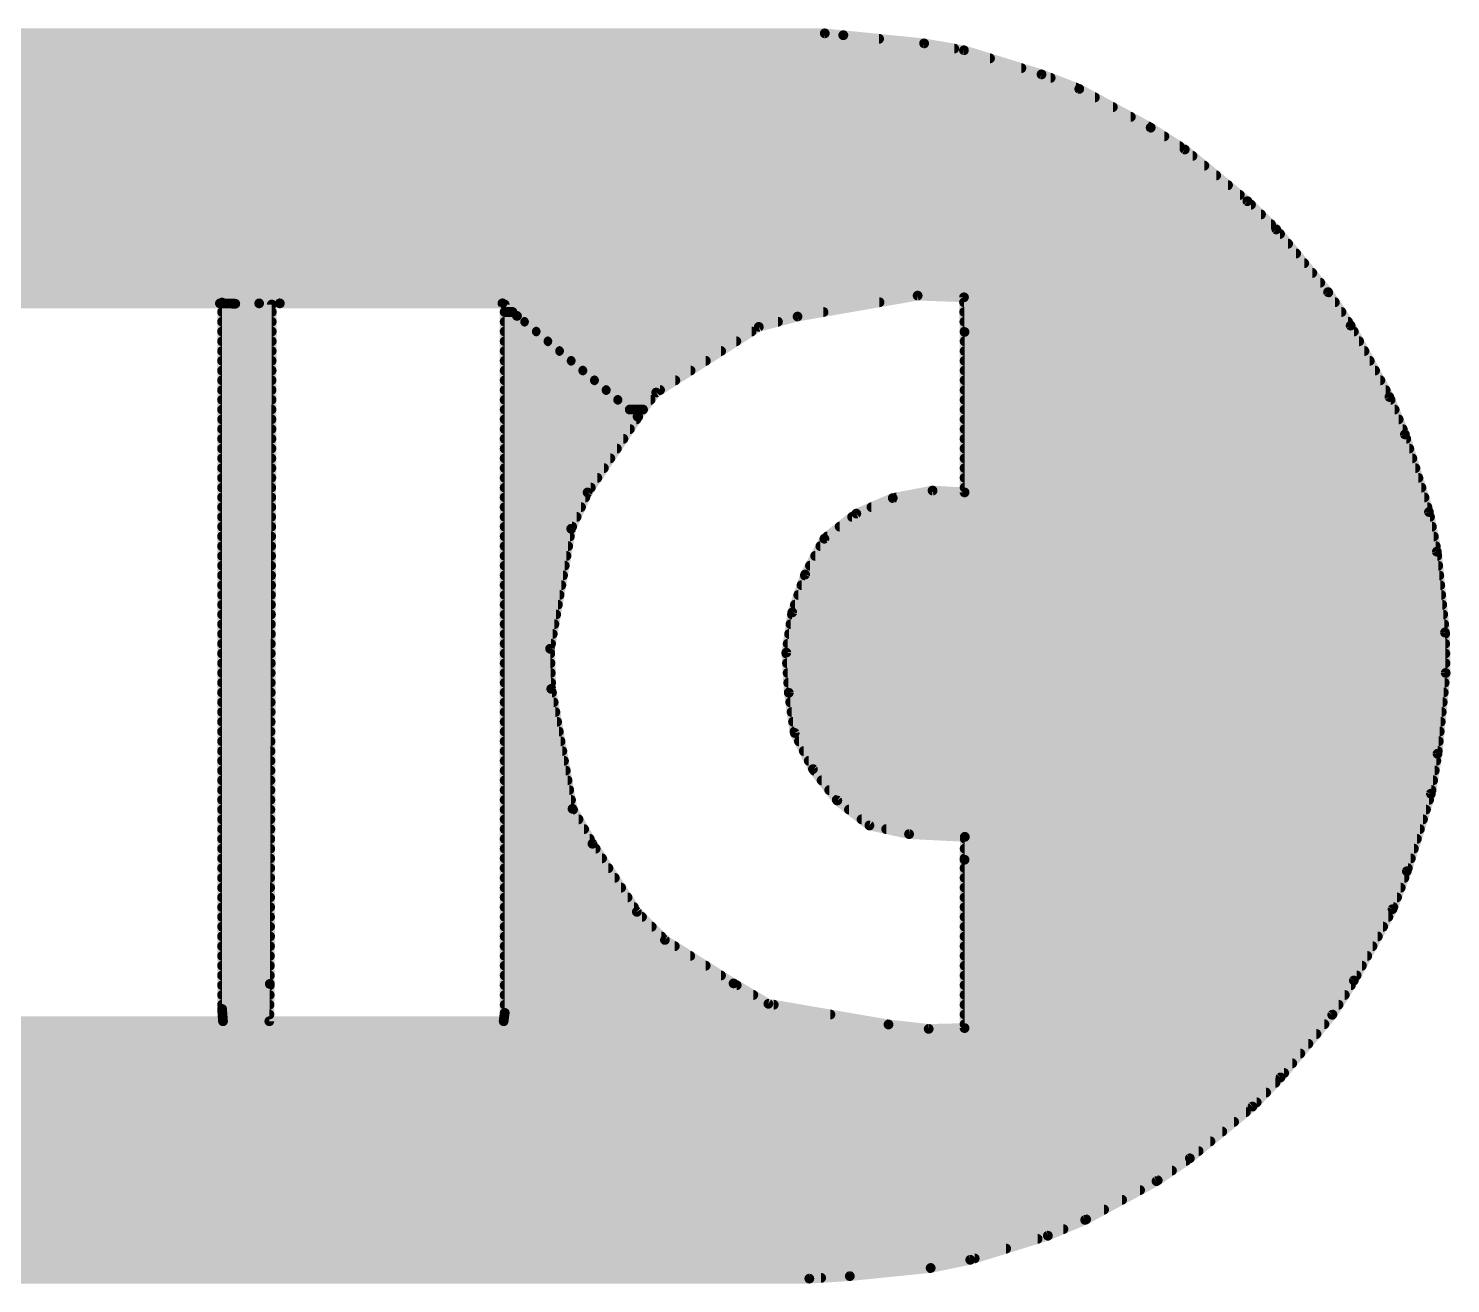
# Model space of a CAD drawing. Extents: x -29.2 to 57.4, y -20 to 37.1.
# Drawn here: x 31.591 to 33.442, y 7.422 to 9.056 of the extents above; entities that cross this region are included whole.
import ezdxf

# ---------------------------------------------------------------- set-up
doc = ezdxf.new("R2010")
doc.units = 0
doc.layers.add('21', color=41, linetype='CONTINUOUS')

msp = doc.modelspace()

# ---------------------------------------------------------------- linework, layer by layer
at = {"layer": '21', "const_width": 0.0127}
for points in [[(32.6278, 9.0495), (29.2962, 9.0495)], [(32.6519, 9.0471), (32.6278, 9.0495)], [(32.7571, 9.0365), (32.6519, 9.0471)], [(29.0747, 9.0297), (32.7963, 9.0297)], [(29.1781, 9.0424), (32.6984, 9.0424)], [(32.809, 9.0275), (32.7571, 9.0365)], [(29.0337, 9.017), (32.8428, 9.017)], [(32.91, 8.9962), (32.809, 9.0275)], [(28.9519, 8.9916), (32.9218, 8.9916)], [(28.9928, 9.0043), (32.8837, 9.0043)], [(32.9591, 8.9772), (32.91, 8.9962)], [(28.9208, 8.9789), (32.9547, 8.9789)], [(33.0521, 8.9268), (32.9591, 8.9772)], [(28.8975, 8.9662), (32.9794, 8.9662)], [(28.8507, 8.9408), (33.0262, 8.9408)], [(28.8741, 8.9535), (33.0028, 8.9535)], [(28.8274, 8.9281), (33.0496, 8.9281)], [(33.0964, 8.8983), (33.0521, 8.9268)], [(28.7855, 8.9027), (33.0896, 8.9027)], [(28.804, 8.9154), (33.0698, 8.9154)], [(28.7703, 8.89), (33.1065, 8.89)], [(33.178, 8.831), (33.0964, 8.8983)], [(28.7398, 8.8646), (33.1373, 8.8646)], [(28.7551, 8.8773), (33.1219, 8.8773)], [(28.7246, 8.8519), (33.1527, 8.8519)], [(28.6941, 8.8265), (33.1826, 8.8265)], [(28.7094, 8.8392), (33.1681, 8.8392)], [(33.2156, 8.7942), (33.178, 8.831)], [(28.6789, 8.8138), (33.1956, 8.8138)], [(28.6564, 8.7884), (33.2204, 8.7884)], [(28.6667, 8.8011), (33.2086, 8.8011)], [(33.2829, 8.7127), (33.2156, 8.7942)], [(28.6461, 8.7757), (33.2309, 8.7757)], [(28.6255, 8.7503), (33.2519, 8.7503)], [(28.6358, 8.763), (33.2414, 8.763)], [(28.6152, 8.7376), (33.2624, 8.7376)], [(28.6049, 8.7249), (33.2728, 8.7249)], [(28.5946, 8.7122), (33.2832, 8.7122)], [(29.296, 8.6995), (32.699, 8.6995)], [(31.5455, 8.6981), (31.8403, 8.6981)], [(31.8403, 8.6981), (31.8604, 8.6976)], [(31.9079, 8.6965), (31.8432, 8.6991)], [(31.8432, 8.6991), (31.8432, 7.7796)], [(31.8604, 8.6976), (31.8915, 8.698)], [(31.8915, 8.698), (31.9184, 8.6981)], [(31.9054, 7.8121), (31.9079, 8.6965)], [(31.9184, 8.6981), (32.2082, 8.6981)], [(32.2082, 8.6981), (32.2271, 8.6817)], [(32.3849, 8.5506), (32.2111, 8.6965)], [(32.2111, 8.6965), (32.2111, 7.7745)], [(32.5923, 8.6809), (32.7486, 8.7081)], [(32.7486, 8.7081), (32.809, 8.706)], [(32.809, 8.706), (32.8098, 8.6608)], [(32.8091, 8.6995), (33.2918, 8.6995)], [(33.3124, 8.6691), (33.2829, 8.7127)], [(31.8432, 8.6868), (31.9079, 8.6868)], [(32.2111, 8.6868), (32.2212, 8.6868)], [(32.2227, 8.6868), (32.6261, 8.6868)], [(32.2271, 8.6817), (32.3841, 8.5506)], [(32.5419, 8.6675), (32.5923, 8.6809)], [(32.8093, 8.6868), (33.3004, 8.6868)], [(31.8432, 8.6741), (31.9078, 8.6741)], [(31.8432, 8.6614), (31.9078, 8.6614)], [(32.2111, 8.6741), (32.2362, 8.6741)], [(32.2111, 8.6614), (32.2514, 8.6614)], [(32.2378, 8.6741), (32.5668, 8.6741)], [(32.2529, 8.6614), (32.5325, 8.6614)], [(32.4083, 8.582), (32.5419, 8.6675)], [(32.8095, 8.6741), (33.309, 8.6741)], [(32.8098, 8.6614), (33.3165, 8.6614)], [(32.8098, 8.6608), (32.8098, 8.452)], [(33.3628, 8.5761), (33.3124, 8.6691)], [(31.8432, 8.6487), (31.9078, 8.6487)], [(32.2111, 8.6487), (32.2666, 8.6487)], [(32.2681, 8.6487), (32.5126, 8.6487)], [(32.8098, 8.6487), (33.3234, 8.6487)], [(31.8432, 8.636), (31.9077, 8.636)], [(31.8432, 8.6233), (31.9077, 8.6233)], [(32.2111, 8.636), (32.2818, 8.636)], [(32.2111, 8.6233), (32.297, 8.6233)], [(32.2832, 8.636), (32.4928, 8.636)], [(32.2983, 8.6233), (32.4729, 8.6233)], [(32.8098, 8.636), (33.3303, 8.636)], [(32.8098, 8.6233), (33.3372, 8.6233)], [(31.8432, 8.6106), (31.9077, 8.6106)], [(32.2111, 8.6106), (32.3122, 8.6106)], [(32.3134, 8.6106), (32.4531, 8.6106)], [(32.8098, 8.6106), (33.3441, 8.6106)], [(31.8432, 8.5979), (31.9076, 8.5979)], [(31.8432, 8.5852), (31.9076, 8.5852)], [(32.2111, 8.5979), (32.3274, 8.5979)], [(32.2111, 8.5852), (32.3427, 8.5852)], [(32.3285, 8.5979), (32.4332, 8.5979)], [(32.3437, 8.5852), (32.4133, 8.5852)], [(32.8098, 8.5979), (33.351, 8.5979)], [(32.8098, 8.5852), (33.3579, 8.5852)], [(31.8432, 8.5725), (31.9076, 8.5725)], [(32.2111, 8.5725), (32.3579, 8.5725)], [(32.3588, 8.5725), (32.401, 8.5725)], [(32.3841, 8.5506), (32.4083, 8.582)], [(32.8098, 8.5725), (33.3643, 8.5725)], [(33.383, 8.5275), (33.3628, 8.5761)], [(31.8432, 8.5598), (31.9075, 8.5598)], [(31.8432, 8.5471), (31.9075, 8.5471)], [(32.2111, 8.5598), (32.3731, 8.5598)], [(32.2111, 8.5471), (32.3826, 8.5471)], [(32.319, 8.4519), (32.3849, 8.5506)], [(32.3739, 8.5598), (32.3912, 8.5598)], [(32.8098, 8.5598), (33.3696, 8.5598)], [(32.8098, 8.5471), (33.3748, 8.5471)], [(31.8432, 8.5344), (31.9075, 8.5344)], [(32.2111, 8.5344), (32.3741, 8.5344)], [(32.8098, 8.5344), (33.3801, 8.5344)], [(31.8432, 8.5217), (31.9074, 8.5217)], [(32.2111, 8.5217), (32.3656, 8.5217)], [(32.8098, 8.5217), (33.3847, 8.5217)], [(33.4143, 8.4265), (33.383, 8.5275)], [(31.8432, 8.509), (31.9074, 8.509)], [(31.8432, 8.4963), (31.9073, 8.4963)], [(32.2111, 8.509), (32.3571, 8.509)], [(32.2111, 8.4963), (32.3486, 8.4963)], [(32.8098, 8.509), (33.3887, 8.509)], [(32.8098, 8.4963), (33.3926, 8.4963)], [(31.8432, 8.4836), (31.9073, 8.4836)], [(32.2111, 8.4836), (32.3402, 8.4836)], [(32.8098, 8.4836), (33.3966, 8.4836)], [(31.8432, 8.4709), (31.9073, 8.4709)], [(31.8432, 8.4582), (31.9072, 8.4582)], [(32.2111, 8.4709), (32.3317, 8.4709)], [(32.2111, 8.4582), (32.3232, 8.4582)], [(32.7681, 8.4544), (32.7163, 8.4446)], [(32.8098, 8.452), (32.7681, 8.4544)], [(32.8098, 8.4709), (33.4005, 8.4709)], [(32.8098, 8.4582), (33.4045, 8.4582)], [(31.8432, 8.4455), (31.9072, 8.4455)], [(32.2111, 8.4455), (32.3161, 8.4455)], [(32.2977, 8.4046), (32.319, 8.4519)], [(32.7163, 8.4446), (32.6688, 8.4244)], [(32.7211, 8.4455), (33.4084, 8.4455)], [(31.8432, 8.4328), (31.9072, 8.4328)], [(31.8432, 8.4201), (31.9071, 8.4201)], [(32.2111, 8.4328), (32.3104, 8.4328)], [(32.2111, 8.4201), (32.3047, 8.4201)], [(32.6688, 8.4244), (32.6273, 8.3917)], [(32.6634, 8.4201), (33.4156, 8.4201)], [(32.6886, 8.4328), (33.4123, 8.4328)], [(33.4246, 8.3749), (33.4143, 8.4265)], [(31.8432, 8.4074), (31.9071, 8.4074)], [(32.2111, 8.4074), (32.2989, 8.4074)], [(32.2702, 8.2484), (32.2977, 8.4046)], [(32.6472, 8.4074), (33.4181, 8.4074)], [(31.8432, 8.3947), (31.907, 8.3947)], [(31.8432, 8.382), (31.907, 8.382)], [(32.2111, 8.3947), (32.2959, 8.3947)], [(32.2111, 8.382), (32.2937, 8.382)], [(32.6273, 8.3917), (32.6023, 8.3451)], [(32.6221, 8.382), (33.4231, 8.382)], [(32.631, 8.3947), (33.4206, 8.3947)], [(31.8432, 8.3693), (31.907, 8.3693)], [(32.2111, 8.3693), (32.2915, 8.3693)], [(32.6153, 8.3693), (33.4251, 8.3693)], [(33.4352, 8.2696), (33.4246, 8.3749)], [(31.8432, 8.3566), (31.9069, 8.3566)], [(31.8432, 8.3439), (31.9069, 8.3439)], [(32.2111, 8.3566), (32.2892, 8.3566)], [(32.2111, 8.3439), (32.287, 8.3439)], [(32.6023, 8.3451), (32.5855, 8.2958)], [(32.6019, 8.3439), (33.4277, 8.3439)], [(32.6085, 8.3566), (33.4264, 8.3566)], [(31.8432, 8.3312), (31.9069, 8.3312)], [(32.2111, 8.3312), (32.2848, 8.3312)], [(32.5976, 8.3312), (33.429, 8.3312)], [(31.8432, 8.3185), (31.9068, 8.3185)], [(32.2111, 8.3185), (32.2825, 8.3185)], [(32.5933, 8.3185), (33.4302, 8.3185)], [(31.8432, 8.3058), (31.9068, 8.3058)], [(31.8432, 8.2931), (31.9068, 8.2931)], [(32.2111, 8.3058), (32.2803, 8.3058)], [(32.2111, 8.2931), (32.2781, 8.2931)], [(32.5855, 8.2958), (32.5778, 8.2435)], [(32.5851, 8.2931), (33.4328, 8.2931)], [(32.5889, 8.3058), (33.4315, 8.3058)], [(31.8432, 8.2804), (31.9067, 8.2804)], [(32.2111, 8.2804), (32.2758, 8.2804)], [(32.5832, 8.2804), (33.4341, 8.2804)], [(33.436, 8.217), (33.4352, 8.2696)], [(31.8432, 8.2677), (31.9067, 8.2677)], [(31.8432, 8.255), (31.9066, 8.255)], [(32.2111, 8.2677), (32.2736, 8.2677)], [(32.2111, 8.255), (32.2714, 8.255)], [(32.5795, 8.255), (33.4354, 8.255)], [(32.5814, 8.2677), (33.4352, 8.2677)], [(31.8432, 8.2423), (31.9066, 8.2423)], [(32.2111, 8.2423), (32.2704, 8.2423)], [(32.2717, 8.1963), (32.2702, 8.2484)], [(32.5778, 8.2435), (32.581, 8.1912)], [(32.5778, 8.2423), (33.4356, 8.2423)], [(31.8432, 8.2296), (31.9066, 8.2296)], [(31.8432, 8.2169), (31.9065, 8.2169)], [(32.2111, 8.2296), (32.2707, 8.2296)], [(32.2111, 8.2169), (32.2711, 8.2169)], [(32.5786, 8.2296), (33.4358, 8.2296)], [(32.5794, 8.2169), (33.436, 8.2169)], [(33.4254, 8.1118), (33.436, 8.217)], [(31.8432, 8.2042), (31.9065, 8.2042)], [(32.2111, 8.2042), (32.2715, 8.2042)], [(32.2994, 8.0401), (32.2717, 8.1963)], [(32.5802, 8.2042), (33.4347, 8.2042)], [(31.8432, 8.1915), (31.9065, 8.1915)], [(31.8432, 8.1788), (31.9064, 8.1788)], [(32.2111, 8.1915), (32.2726, 8.1915)], [(32.2111, 8.1788), (32.2748, 8.1788)], [(32.5809, 8.1915), (33.4335, 8.1915)], [(32.581, 8.1912), (32.5886, 8.1388)], [(32.5828, 8.1788), (33.4322, 8.1788)], [(31.8432, 8.1661), (31.9064, 8.1661)], [(32.2111, 8.1661), (32.2771, 8.1661)], [(32.5846, 8.1661), (33.4309, 8.1661)], [(31.8432, 8.1534), (31.9064, 8.1534)], [(31.8432, 8.1407), (31.9063, 8.1407)], [(32.2111, 8.1534), (32.2793, 8.1534)], [(32.2111, 8.1407), (32.2816, 8.1407)], [(32.5865, 8.1534), (33.4296, 8.1534)], [(32.5883, 8.1407), (33.4283, 8.1407)], [(31.8432, 8.128), (31.9063, 8.128)], [(32.2111, 8.128), (32.2838, 8.128)], [(32.5886, 8.1388), (32.6124, 8.0918)], [(32.5941, 8.128), (33.4271, 8.128)], [(31.8432, 8.1153), (31.9062, 8.1153)], [(31.8432, 8.1026), (31.9062, 8.1026)], [(32.2111, 8.1153), (32.2861, 8.1153)], [(32.2111, 8.1026), (32.2883, 8.1026)], [(32.6005, 8.1153), (33.4258, 8.1153)], [(32.607, 8.1026), (33.4239, 8.1026)], [(33.4169, 8.0598), (33.4254, 8.1118)], [(31.8432, 8.0899), (31.9062, 8.0899)], [(32.2111, 8.0899), (32.2906, 8.0899)], [(32.6124, 8.0918), (32.6441, 8.0509)], [(32.6139, 8.0899), (33.4218, 8.0899)], [(31.8432, 8.0772), (31.9061, 8.0772)], [(32.2111, 8.0772), (32.2929, 8.0772)], [(32.6237, 8.0772), (33.4197, 8.0772)], [(31.8432, 8.0645), (31.9061, 8.0645)], [(31.8432, 8.0518), (31.9061, 8.0518)], [(32.2111, 8.0645), (32.2951, 8.0645)], [(32.2111, 8.0518), (32.2974, 8.0518)], [(32.6336, 8.0645), (33.4176, 8.0645)], [(32.6434, 8.0518), (33.4144, 8.0518)], [(32.6441, 8.0509), (32.6859, 8.0185)], [(33.3855, 7.9588), (33.4169, 8.0598)], [(31.8432, 8.0391), (31.906, 8.0391)], [(32.2111, 8.0391), (32.3, 8.0391)], [(32.3254, 7.9946), (32.2994, 8.0401)], [(32.6593, 8.0391), (33.4104, 8.0391)], [(31.8432, 8.0264), (31.906, 8.0264)], [(31.8432, 8.0137), (31.906, 8.0137)], [(32.2111, 8.0264), (32.3073, 8.0264)], [(32.2111, 8.0137), (32.3145, 8.0137)], [(32.6757, 8.0264), (33.4065, 8.0264)], [(32.6859, 8.0185), (32.7375, 8.0072)], [(32.7077, 8.0137), (33.4025, 8.0137)], [(31.8432, 8.001), (31.9059, 8.001)], [(32.2111, 8.001), (32.3218, 8.001)], [(32.3832, 7.9061), (32.3254, 7.9946)], [(32.7375, 8.0072), (32.8101, 8.0036)], [(32.8101, 8.0036), (32.8098, 7.9739)], [(32.8101, 8.001), (33.3986, 8.001)], [(31.8432, 7.9883), (31.9059, 7.9883)], [(31.8432, 7.9756), (31.9058, 7.9756)], [(32.2111, 7.9883), (32.3295, 7.9883)], [(32.2111, 7.9756), (32.3378, 7.9756)], [(32.8098, 7.9756), (33.3907, 7.9756)], [(32.8098, 7.9739), (32.8098, 7.7547)], [(32.8099, 7.9883), (33.3947, 7.9883)], [(31.8432, 7.9629), (31.9058, 7.9629)], [(32.2111, 7.9629), (32.3461, 7.9629)], [(32.8098, 7.9629), (33.3868, 7.9629)], [(33.3669, 7.9095), (33.3855, 7.9588)], [(31.8432, 7.9502), (31.9058, 7.9502)], [(31.8432, 7.9375), (31.9057, 7.9375)], [(32.2111, 7.9502), (32.3544, 7.9502)], [(32.2111, 7.9375), (32.3627, 7.9375)], [(32.8098, 7.9502), (33.3823, 7.9502)], [(32.8098, 7.9375), (33.3775, 7.9375)], [(31.8432, 7.9248), (31.9057, 7.9248)], [(32.2111, 7.9248), (32.371, 7.9248)], [(32.8098, 7.9248), (33.3727, 7.9248)], [(31.8432, 7.9121), (31.9057, 7.9121)], [(31.8432, 7.8994), (31.9056, 7.8994)], [(32.2111, 7.9121), (32.3793, 7.9121)], [(32.2111, 7.8994), (32.3898, 7.8994)], [(32.4197, 7.8694), (32.3832, 7.9061)], [(32.8098, 7.9121), (33.3679, 7.9121)], [(32.8098, 7.8994), (33.3614, 7.8994)], [(33.3165, 7.8166), (33.3669, 7.9095)], [(31.8432, 7.8867), (31.9056, 7.8867)], [(32.2111, 7.8867), (32.4025, 7.8867)], [(32.8098, 7.8867), (33.3546, 7.8867)], [(31.8432, 7.874), (31.9056, 7.874)], [(32.2111, 7.874), (32.4151, 7.874)], [(32.509, 7.8129), (32.4197, 7.8694)], [(32.8098, 7.874), (33.3477, 7.874)], [(31.8432, 7.8613), (31.9055, 7.8613)], [(31.8432, 7.8486), (31.9055, 7.8486)], [(32.2111, 7.8613), (32.4325, 7.8613)], [(32.2111, 7.8486), (32.4526, 7.8486)], [(32.8098, 7.8613), (33.3408, 7.8613)], [(32.8098, 7.8486), (33.3339, 7.8486)], [(31.8432, 7.8359), (31.9054, 7.8359)], [(32.2111, 7.8359), (32.4727, 7.8359)], [(32.8098, 7.8359), (33.327, 7.8359)], [(31.8432, 7.8232), (31.9054, 7.8232)], [(31.8432, 7.8105), (31.9054, 7.8105)], [(31.9047, 7.7636), (31.9054, 7.8121)], [(32.2111, 7.8232), (32.4927, 7.8232)], [(32.2111, 7.8105), (32.5131, 7.8105)], [(32.5544, 7.7863), (32.509, 7.8129)], [(32.8098, 7.8232), (33.3201, 7.8232)], [(32.8098, 7.8105), (33.3127, 7.8105)], [(33.2884, 7.772), (33.3165, 7.8166)], [(31.8432, 7.7978), (31.9052, 7.7978)], [(32.2111, 7.7978), (32.5347, 7.7978)], [(32.8098, 7.7978), (33.3047, 7.7978)], [(31.8432, 7.7851), (31.905, 7.7851)], [(31.8432, 7.7796), (31.8444, 7.7636)], [(31.8438, 7.7724), (31.9048, 7.7724)], [(32.2111, 7.7745), (32.2097, 7.7636)], [(32.2108, 7.7724), (32.6351, 7.7724)], [(32.2111, 7.7851), (32.5613, 7.7851)], [(32.7107, 7.7594), (32.5544, 7.7863)], [(32.8098, 7.7851), (33.2966, 7.7851)], [(32.8098, 7.7724), (33.2886, 7.7724)], [(33.2211, 7.6905), (33.2884, 7.772)], [(29.8068, 7.7597), (32.7088, 7.7597)], [(31.8444, 7.7636), (31.5368, 7.7636)], [(32.2097, 7.7636), (31.9047, 7.7636)], [(32.763, 7.7536), (32.7107, 7.7594)], [(32.8098, 7.7547), (32.763, 7.7536)], [(32.8098, 7.7597), (33.2782, 7.7597)], [(29.8068, 7.747), (33.2678, 7.747)], [(29.8068, 7.7343), (33.2573, 7.7343)], [(29.8068, 7.7216), (33.2468, 7.7216)], [(29.8068, 7.7089), (33.2363, 7.7089)], [(29.8068, 7.6962), (33.2258, 7.6962)], [(29.8068, 7.6835), (33.2144, 7.6835)], [(33.1846, 7.6525), (33.2211, 7.6905)], [(29.8068, 7.6708), (33.2022, 7.6708)], [(29.8068, 7.6581), (33.19, 7.6581)], [(29.8068, 7.6454), (33.176, 7.6454)], [(33.103, 7.5852), (33.1846, 7.6525)], [(29.8068, 7.6327), (33.1606, 7.6327)], [(29.8068, 7.62), (33.1452, 7.62)], [(29.8068, 7.6073), (33.1298, 7.6073)], [(29.8068, 7.5946), (33.1144, 7.5946)], [(33.0596, 7.5554), (33.103, 7.5852)], [(29.8068, 7.5819), (33.0982, 7.5819)], [(29.8068, 7.5692), (33.0797, 7.5692)], [(29.8068, 7.5565), (33.0612, 7.5565)], [(32.9667, 7.505), (33.0596, 7.5554)], [(29.8068, 7.5438), (33.0382, 7.5438)], [(29.8068, 7.5311), (33.0148, 7.5311)], [(29.8068, 7.5184), (32.9914, 7.5184)], [(29.8068, 7.5057), (32.968, 7.5057)], [(29.8068, 7.493), (32.9384, 7.493)], [(32.9182, 7.4845), (32.9667, 7.505)], [(29.8068, 7.4803), (32.9048, 7.4803)], [(32.8172, 7.4531), (32.9182, 7.4845)], [(29.8068, 7.4676), (32.8639, 7.4676)], [(29.8068, 7.4549), (32.8229, 7.4549)], [(29.8068, 7.4422), (32.7632, 7.4422)], [(32.6604, 7.4318), (32.7657, 7.4425)], [(32.7657, 7.4425), (32.8172, 7.4531)], [(29.8068, 7.4295), (32.623, 7.4295)], [(29.8579, 7.4285), (32.6077, 7.4285)], [(32.6077, 7.4285), (32.6604, 7.4318)]]:
    msp.add_lwpolyline(points, dxfattribs=at)
at = {"layer": '21', "const_width": 0.0064}
for points in [[(32.6281, 9.0527, 1), (32.6274, 9.0464)], [(32.6278, 9.0464, 1), (32.6278, 9.0527)], [(32.6522, 9.0503, 1), (32.6516, 9.0439)], [(32.6516, 9.0439, 1), (32.6522, 9.0503)], [(32.6984, 9.0392, 1), (32.6984, 9.0456)], [(32.7576, 9.0396, 1), (32.7566, 9.0334)], [(32.7568, 9.0333, 1), (32.7574, 9.0396)], [(32.7963, 9.0265, 1), (32.7963, 9.0329)], [(32.8099, 9.0305, 1), (32.808, 9.0245)], [(32.8084, 9.0244, 1), (32.8095, 9.0306)], [(32.8428, 9.0138, 1), (32.8428, 9.0202)], [(32.8837, 9.0011, 1), (32.8837, 9.0075)], [(32.9111, 8.9991, 1), (32.9088, 8.9932)], [(32.909, 8.9931, 1), (32.9109, 8.9992)], [(32.9218, 8.9884, 1), (32.9218, 8.9948)], [(32.9547, 8.9757, 1), (32.9547, 8.9821)], [(32.9606, 8.98, 1), (32.9576, 8.9744)], [(32.958, 8.9743, 1), (32.9602, 8.9802)], [(32.9794, 8.963, 1), (32.9794, 8.9694)], [(33.0028, 8.9503, 1), (33.0028, 8.9567)], [(33.0262, 8.9376, 1), (33.0262, 8.944)], [(33.0538, 8.9294, 1), (33.0503, 8.9241)], [(33.0496, 8.9249, 1), (33.0496, 8.9313)], [(33.0505, 8.924, 1), (33.0536, 8.9296)], [(33.0698, 8.9122, 1), (33.0698, 8.9186)], [(33.0896, 8.8995, 1), (33.0896, 8.9059)], [(33.0984, 8.9008, 1), (33.0944, 8.8959)], [(33.0947, 8.8957, 1), (33.0981, 8.901)], [(33.1065, 8.8868, 1), (33.1065, 8.8932)], [(33.1219, 8.8741, 1), (33.1219, 8.8805)], [(33.1373, 8.8614, 1), (33.1373, 8.8678)], [(33.1527, 8.8487, 1), (33.1527, 8.8551)], [(33.1681, 8.836, 1), (33.1681, 8.8424)], [(33.1802, 8.8333, 1), (33.1757, 8.8288)], [(33.1759, 8.8286, 1), (33.18, 8.8335)], [(33.1826, 8.8233, 1), (33.1826, 8.8297)], [(33.1956, 8.8106, 1), (33.1956, 8.817)], [(33.2086, 8.7979, 1), (33.2086, 8.8043)], [(33.2181, 8.7963, 1), (33.2132, 8.7922)], [(33.2134, 8.792, 1), (33.2178, 8.7965)], [(33.2204, 8.7852, 1), (33.2204, 8.7916)], [(33.2309, 8.7725, 1), (33.2309, 8.7789)], [(33.2414, 8.7598, 1), (33.2414, 8.7662)], [(33.2519, 8.7471, 1), (33.2519, 8.7535)], [(33.2624, 8.7344, 1), (33.2624, 8.7408)], [(33.2728, 8.7217, 1), (33.2728, 8.7281)], [(31.8404, 8.7012, 1), (31.8403, 8.6949)], [(31.8434, 8.7023, 1), (31.8431, 8.6959)], [(31.8464, 8.6991, 1), (31.8401, 8.6991)], [(31.8403, 8.6949, 1), (31.8403, 8.7013)], [(31.8603, 8.7007, 1), (31.8604, 8.6944)], [(31.8603, 8.6944, 1), (31.8605, 8.7007)], [(31.8915, 8.7012, 1), (31.8915, 8.6949)], [(31.8915, 8.6949, 1), (31.8914, 8.7012)], [(31.9111, 8.6965, 1), (31.9047, 8.6965)], [(31.9078, 8.6934, 1), (31.908, 8.6997)], [(31.9184, 8.7013, 1), (31.9184, 8.6949)], [(31.9184, 8.6949, 1), (31.9184, 8.7012)], [(32.2103, 8.7005, 1), (32.2061, 8.6957)], [(32.2131, 8.699, 1), (32.2091, 8.6941)], [(32.2143, 8.6965, 1), (32.2079, 8.6965)], [(32.2082, 8.6949, 1), (32.2082, 8.7013)], [(32.699, 8.6963, 1), (32.699, 8.7027)], [(32.7487, 8.7113, 1), (32.7485, 8.705)], [(32.7492, 8.705, 1), (32.7481, 8.7113)], [(32.8122, 8.706, 1), (32.8059, 8.7059)], [(32.8091, 8.7027, 1), (32.8091, 8.6963)], [(32.8089, 8.7028, 1), (32.8091, 8.7091)], [(33.2856, 8.7144, 1), (33.2803, 8.7109)], [(33.2805, 8.7107, 1), (33.2854, 8.7147)], [(33.2832, 8.709, 1), (33.2832, 8.7154)], [(33.2918, 8.6963, 1), (33.2918, 8.7027)], [(31.8432, 8.69, 1), (31.8432, 8.6836)], [(31.9079, 8.6836, 1), (31.9079, 8.69)], [(32.2111, 8.69, 1), (32.2111, 8.6836)], [(32.2227, 8.69, 1), (32.2227, 8.6836)], [(32.2212, 8.6836, 1), (32.2212, 8.69)], [(32.2291, 8.6841, 1), (32.225, 8.6792)], [(32.225, 8.6793, 1), (32.2292, 8.6841)], [(32.5918, 8.684, 1), (32.5929, 8.6778)], [(32.5931, 8.6779, 1), (32.5915, 8.684)], [(32.6261, 8.6836, 1), (32.6261, 8.69)], [(32.8093, 8.69, 1), (32.8093, 8.6836)], [(33.3004, 8.6836, 1), (33.3004, 8.69)], [(31.8432, 8.6773, 1), (31.8432, 8.6709)], [(31.8432, 8.6646, 1), (31.8432, 8.6582)], [(31.9078, 8.6709, 1), (31.9078, 8.6773)], [(31.9078, 8.6582, 1), (31.9078, 8.6646)], [(32.2111, 8.6773, 1), (32.2111, 8.6709)], [(32.2111, 8.6646, 1), (32.2111, 8.6582)], [(32.2378, 8.6773, 1), (32.2378, 8.6709)], [(32.2362, 8.6709, 1), (32.2362, 8.6773)], [(32.2529, 8.6646, 1), (32.2529, 8.6582)], [(32.2514, 8.6582, 1), (32.2514, 8.6646)], [(32.5325, 8.6582, 1), (32.5325, 8.6646)], [(32.5411, 8.6705, 1), (32.5428, 8.6644)], [(32.5436, 8.6648, 1), (32.5402, 8.6701)], [(32.5668, 8.6709, 1), (32.5668, 8.6773)], [(32.8095, 8.6773, 1), (32.8095, 8.6709)], [(32.8098, 8.6646, 1), (32.8098, 8.6582)], [(32.8129, 8.6608, 1), (32.8066, 8.6608)], [(32.8066, 8.6608, 1), (32.8129, 8.6609)], [(33.309, 8.6709, 1), (33.309, 8.6773)], [(33.3152, 8.6706, 1), (33.3096, 8.6675)], [(33.3098, 8.6673, 1), (33.315, 8.6708)], [(33.3165, 8.6582, 1), (33.3165, 8.6646)], [(31.8432, 8.6519, 1), (31.8432, 8.6455)], [(31.9078, 8.6455, 1), (31.9078, 8.6519)], [(32.2111, 8.6519, 1), (32.2111, 8.6455)], [(32.2681, 8.6519, 1), (32.2681, 8.6455)], [(32.2666, 8.6455, 1), (32.2666, 8.6519)], [(32.5126, 8.6455, 1), (32.5126, 8.6519)], [(32.8098, 8.6519, 1), (32.8098, 8.6455)], [(33.3234, 8.6455, 1), (33.3234, 8.6519)], [(31.8432, 8.6392, 1), (31.8432, 8.6328)], [(31.8432, 8.6265, 1), (31.8432, 8.6201)], [(31.9077, 8.6328, 1), (31.9077, 8.6392)], [(31.9077, 8.6201, 1), (31.9077, 8.6265)], [(32.2111, 8.6392, 1), (32.2111, 8.6328)], [(32.2111, 8.6265, 1), (32.2111, 8.6201)], [(32.2832, 8.6392, 1), (32.2832, 8.6328)], [(32.2818, 8.6328, 1), (32.2818, 8.6392)], [(32.2983, 8.6265, 1), (32.2983, 8.6201)], [(32.297, 8.6201, 1), (32.297, 8.6265)], [(32.4729, 8.6201, 1), (32.4729, 8.6265)], [(32.4928, 8.6328, 1), (32.4928, 8.6392)], [(32.8098, 8.6392, 1), (32.8098, 8.6328)], [(32.8098, 8.6265, 1), (32.8098, 8.6201)], [(33.3303, 8.6328, 1), (33.3303, 8.6392)], [(33.3372, 8.6201, 1), (33.3372, 8.6265)], [(31.8432, 8.6138, 1), (31.8432, 8.6074)], [(31.9077, 8.6074, 1), (31.9077, 8.6138)], [(32.2111, 8.6138, 1), (32.2111, 8.6074)], [(32.3134, 8.6138, 1), (32.3134, 8.6074)], [(32.3122, 8.6074, 1), (32.3122, 8.6138)], [(32.4531, 8.6074, 1), (32.4531, 8.6138)], [(32.8098, 8.6138, 1), (32.8098, 8.6074)], [(33.3441, 8.6074, 1), (33.3441, 8.6138)], [(31.8432, 8.6011, 1), (31.8432, 8.5947)], [(31.8432, 8.5884, 1), (31.8432, 8.582)], [(31.9076, 8.5947, 1), (31.9076, 8.6011)], [(31.9076, 8.582, 1), (31.9076, 8.5884)], [(32.2111, 8.6011, 1), (32.2111, 8.5947)], [(32.2111, 8.5884, 1), (32.2111, 8.582)], [(32.3285, 8.6011, 1), (32.3285, 8.5947)], [(32.3274, 8.5947, 1), (32.3274, 8.6011)], [(32.3437, 8.5884, 1), (32.3437, 8.582)], [(32.3427, 8.582, 1), (32.3427, 8.5884)], [(32.4133, 8.582, 1), (32.4133, 8.5884)], [(32.4332, 8.5947, 1), (32.4332, 8.6011)], [(32.8098, 8.6011, 1), (32.8098, 8.5947)], [(32.8098, 8.5884, 1), (32.8098, 8.582)], [(33.351, 8.5947, 1), (33.351, 8.6011)], [(33.3579, 8.582, 1), (33.3579, 8.5884)], [(31.8432, 8.5757, 1), (31.8432, 8.5693)], [(31.9076, 8.5693, 1), (31.9076, 8.5757)], [(32.2111, 8.5757, 1), (32.2111, 8.5693)], [(32.3588, 8.5757, 1), (32.3588, 8.5693)], [(32.3579, 8.5693, 1), (32.3579, 8.5757)], [(32.401, 8.5693, 1), (32.401, 8.5757)], [(32.4066, 8.5846, 1), (32.41, 8.5793)], [(32.4108, 8.58, 1), (32.4058, 8.5839)], [(32.8098, 8.5757, 1), (32.8098, 8.5693)], [(33.3658, 8.5773, 1), (33.3599, 8.5749)], [(33.3601, 8.5746, 1), (33.3656, 8.5776)], [(33.3643, 8.5693, 1), (33.3643, 8.5757)], [(31.8432, 8.563, 1), (31.8432, 8.5566)], [(31.8432, 8.5503, 1), (31.8432, 8.5439)], [(31.9075, 8.5566, 1), (31.9075, 8.563)], [(31.9075, 8.5439, 1), (31.9075, 8.5503)], [(32.2111, 8.563, 1), (32.2111, 8.5566)], [(32.2111, 8.5503, 1), (32.2111, 8.5439)], [(32.3739, 8.563, 1), (32.3739, 8.5566)], [(32.3731, 8.5566, 1), (32.3731, 8.563)], [(32.3816, 8.5526, 1), (32.3866, 8.5487)], [(32.382, 8.5482, 1), (32.3861, 8.5531)], [(32.3875, 8.5488, 1), (32.3822, 8.5523)], [(32.3826, 8.5439, 1), (32.3826, 8.5503)], [(32.3828, 8.5481, 1), (32.3869, 8.553)], [(32.3912, 8.5566, 1), (32.3912, 8.563)], [(32.8098, 8.563, 1), (32.8098, 8.5566)], [(32.8098, 8.5503, 1), (32.8098, 8.5439)], [(33.3696, 8.5566, 1), (33.3696, 8.563)], [(33.3748, 8.5439, 1), (33.3748, 8.5503)], [(31.8432, 8.5376, 1), (31.8432, 8.5312)], [(31.9075, 8.5312, 1), (31.9075, 8.5376)], [(32.2111, 8.5376, 1), (32.2111, 8.5312)], [(32.3741, 8.5312, 1), (32.3741, 8.5376)], [(32.8098, 8.5376, 1), (32.8098, 8.5312)], [(33.3801, 8.5312, 1), (33.3801, 8.5376)], [(31.8432, 8.5249, 1), (31.8432, 8.5185)], [(31.9074, 8.5185, 1), (31.9074, 8.5249)], [(32.2111, 8.5249, 1), (32.2111, 8.5185)], [(32.3656, 8.5185, 1), (32.3656, 8.5249)], [(32.8098, 8.5249, 1), (32.8098, 8.5185)], [(33.386, 8.5284, 1), (33.3799, 8.5265)], [(33.38, 8.5263, 1), (33.3859, 8.5287)], [(33.3847, 8.5185, 1), (33.3847, 8.5249)], [(31.8432, 8.5122, 1), (31.8432, 8.5058)], [(31.8432, 8.4995, 1), (31.8432, 8.4931)], [(31.9073, 8.4931, 1), (31.9073, 8.4995)], [(31.9074, 8.5058, 1), (31.9074, 8.5122)], [(32.2111, 8.5122, 1), (32.2111, 8.5058)], [(32.2111, 8.4995, 1), (32.2111, 8.4931)], [(32.3486, 8.4931, 1), (32.3486, 8.4995)], [(32.3571, 8.5058, 1), (32.3571, 8.5122)], [(32.8098, 8.5122, 1), (32.8098, 8.5058)], [(32.8098, 8.4995, 1), (32.8098, 8.4931)], [(33.3887, 8.5058, 1), (33.3887, 8.5122)], [(33.3926, 8.4931, 1), (33.3926, 8.4995)], [(31.8432, 8.4868, 1), (31.8432, 8.4804)], [(31.9073, 8.4804, 1), (31.9073, 8.4868)], [(32.2111, 8.4868, 1), (32.2111, 8.4804)], [(32.3402, 8.4804, 1), (32.3402, 8.4868)], [(32.8098, 8.4868, 1), (32.8098, 8.4804)], [(33.3966, 8.4804, 1), (33.3966, 8.4868)], [(31.8432, 8.4741, 1), (31.8432, 8.4677)], [(31.8432, 8.4614, 1), (31.8432, 8.455)], [(31.9072, 8.455, 1), (31.9072, 8.4614)], [(31.9073, 8.4677, 1), (31.9073, 8.4741)], [(32.2111, 8.4741, 1), (32.2111, 8.4677)], [(32.2111, 8.4614, 1), (32.2111, 8.455)], [(32.3232, 8.455, 1), (32.3232, 8.4614)], [(32.3317, 8.4677, 1), (32.3317, 8.4741)], [(32.7683, 8.4575, 1), (32.7679, 8.4512)], [(32.7687, 8.4512, 1), (32.7675, 8.4575)], [(32.8098, 8.4741, 1), (32.8098, 8.4677)], [(32.8098, 8.4614, 1), (32.8098, 8.455)], [(33.4005, 8.4677, 1), (33.4005, 8.4741)], [(33.4045, 8.455, 1), (33.4045, 8.4614)], [(31.8432, 8.4487, 1), (31.8432, 8.4423)], [(31.9072, 8.4423, 1), (31.9072, 8.4487)], [(32.2111, 8.4487, 1), (32.2111, 8.4423)], [(32.3164, 8.4537, 1), (32.3217, 8.4501)], [(32.3219, 8.4506, 1), (32.3161, 8.4532)], [(32.3161, 8.4423, 1), (32.3161, 8.4487)], [(32.7157, 8.4477, 1), (32.7169, 8.4415)], [(32.7175, 8.4417, 1), (32.715, 8.4475)], [(32.7211, 8.4487, 1), (32.7211, 8.4423)], [(32.8066, 8.452, 1), (32.8129, 8.452)], [(32.8096, 8.4488, 1), (32.8099, 8.4552)], [(33.4084, 8.4423, 1), (33.4084, 8.4487)], [(31.8432, 8.436, 1), (31.8432, 8.4296)], [(31.8432, 8.4233, 1), (31.8432, 8.4169)], [(31.9071, 8.4169, 1), (31.9071, 8.4233)], [(31.9072, 8.4296, 1), (31.9072, 8.436)], [(32.2111, 8.436, 1), (32.2111, 8.4296)], [(32.2111, 8.4233, 1), (32.2111, 8.4169)], [(32.3047, 8.4169, 1), (32.3047, 8.4233)], [(32.3104, 8.4296, 1), (32.3104, 8.436)], [(32.6634, 8.4233, 1), (32.6634, 8.4169)], [(32.6676, 8.4273, 1), (32.6701, 8.4215)], [(32.6708, 8.4219, 1), (32.6669, 8.4269)], [(32.6886, 8.436, 1), (32.6886, 8.4296)], [(33.4174, 8.4271, 1), (33.4112, 8.4258)], [(33.4113, 8.4255, 1), (33.4173, 8.4274)], [(33.4123, 8.4296, 1), (33.4123, 8.436)], [(33.4156, 8.4169, 1), (33.4156, 8.4233)], [(31.8432, 8.4106, 1), (31.8432, 8.4042)], [(31.9071, 8.4042, 1), (31.9071, 8.4106)], [(32.2111, 8.4106, 1), (32.2111, 8.4042)], [(32.3008, 8.4041, 1), (32.2945, 8.4052)], [(32.2948, 8.4059, 1), (32.3006, 8.4033)], [(32.2989, 8.4042, 1), (32.2989, 8.4106)], [(32.6472, 8.4106, 1), (32.6472, 8.4042)], [(33.4181, 8.4042, 1), (33.4181, 8.4106)], [(31.8432, 8.3979, 1), (31.8432, 8.3915)], [(31.8432, 8.3852, 1), (31.8432, 8.3788)], [(31.907, 8.3915, 1), (31.907, 8.3979)], [(31.907, 8.3788, 1), (31.907, 8.3852)], [(32.2111, 8.3979, 1), (32.2111, 8.3915)], [(32.2111, 8.3852, 1), (32.2111, 8.3788)], [(32.2937, 8.3788, 1), (32.2937, 8.3852)], [(32.2959, 8.3915, 1), (32.2959, 8.3979)], [(32.6221, 8.3852, 1), (32.6221, 8.3788)], [(32.6253, 8.3942, 1), (32.6292, 8.3892)], [(32.6301, 8.3902, 1), (32.6245, 8.3932)], [(32.631, 8.3979, 1), (32.631, 8.3915)], [(33.4206, 8.3915, 1), (33.4206, 8.3979)], [(33.4231, 8.3788, 1), (33.4231, 8.3852)], [(31.8432, 8.3725, 1), (31.8432, 8.3661)], [(31.907, 8.3661, 1), (31.907, 8.3725)], [(32.2111, 8.3725, 1), (32.2111, 8.3661)], [(32.2915, 8.3661, 1), (32.2915, 8.3725)], [(32.6153, 8.3725, 1), (32.6153, 8.3661)], [(33.4277, 8.3752, 1), (33.4214, 8.3745)], [(33.4214, 8.3742, 1), (33.4277, 8.3755)], [(33.4251, 8.3661, 1), (33.4251, 8.3725)], [(31.8432, 8.3598, 1), (31.8432, 8.3534)], [(31.8432, 8.3471, 1), (31.8432, 8.3407)], [(31.9069, 8.3534, 1), (31.9069, 8.3598)], [(31.9069, 8.3407, 1), (31.9069, 8.3471)], [(32.2111, 8.3598, 1), (32.2111, 8.3534)], [(32.2111, 8.3471, 1), (32.2111, 8.3407)], [(32.287, 8.3407, 1), (32.287, 8.3471)], [(32.2892, 8.3534, 1), (32.2892, 8.3598)], [(32.6019, 8.3471, 1), (32.6019, 8.3407)], [(32.5995, 8.3466, 1), (32.6051, 8.3436)], [(32.6053, 8.3441, 1), (32.5993, 8.3461)], [(32.6085, 8.3598, 1), (32.6085, 8.3534)], [(33.4264, 8.3534, 1), (33.4264, 8.3598)], [(33.4277, 8.3407, 1), (33.4277, 8.3471)], [(31.8432, 8.3344, 1), (31.8432, 8.328)], [(31.9069, 8.328, 1), (31.9069, 8.3344)], [(32.2111, 8.3344, 1), (32.2111, 8.328)], [(32.2848, 8.328, 1), (32.2848, 8.3344)], [(32.5976, 8.3344, 1), (32.5976, 8.328)], [(33.429, 8.328, 1), (33.429, 8.3344)], [(31.8432, 8.3217, 1), (31.8432, 8.3153)], [(31.9068, 8.3153, 1), (31.9068, 8.3217)], [(32.2111, 8.3217, 1), (32.2111, 8.3153)], [(32.2825, 8.3153, 1), (32.2825, 8.3217)], [(32.5933, 8.3217, 1), (32.5933, 8.3153)], [(33.4302, 8.3153, 1), (33.4302, 8.3217)], [(31.8432, 8.309, 1), (31.8432, 8.3026)], [(31.8432, 8.2963, 1), (31.8432, 8.2899)], [(31.9068, 8.3026, 1), (31.9068, 8.309)], [(31.9068, 8.2899, 1), (31.9068, 8.2963)], [(32.2111, 8.309, 1), (32.2111, 8.3026)], [(32.2111, 8.2963, 1), (32.2111, 8.2899)], [(32.2781, 8.2899, 1), (32.2781, 8.2963)], [(32.2803, 8.3026, 1), (32.2803, 8.309)], [(32.5851, 8.2963, 1), (32.5851, 8.2899)], [(32.5825, 8.2968, 1), (32.5885, 8.2948)], [(32.5886, 8.2953, 1), (32.5824, 8.2963)], [(32.5889, 8.309, 1), (32.5889, 8.3026)], [(33.4315, 8.3026, 1), (33.4315, 8.309)], [(33.4328, 8.2899, 1), (33.4328, 8.2963)], [(31.8432, 8.2836, 1), (31.8432, 8.2772)], [(31.9067, 8.2772, 1), (31.9067, 8.2836)], [(32.2111, 8.2836, 1), (32.2111, 8.2772)], [(32.2758, 8.2772, 1), (32.2758, 8.2836)], [(32.5832, 8.2836, 1), (32.5832, 8.2772)], [(33.4383, 8.2697, 1), (33.432, 8.2696)], [(33.4341, 8.2772, 1), (33.4341, 8.2836)], [(31.8432, 8.2709, 1), (31.8432, 8.2645)], [(31.8432, 8.2582, 1), (31.8432, 8.2518)], [(31.9066, 8.2518, 1), (31.9066, 8.2582)], [(31.9067, 8.2645, 1), (31.9067, 8.2709)], [(32.2111, 8.2709, 1), (32.2111, 8.2645)], [(32.2111, 8.2582, 1), (32.2111, 8.2518)], [(32.2714, 8.2518, 1), (32.2714, 8.2582)], [(32.2736, 8.2645, 1), (32.2736, 8.2709)], [(32.5795, 8.2582, 1), (32.5795, 8.2518)], [(32.5814, 8.2709, 1), (32.5814, 8.2645)], [(33.432, 8.2693, 1), (33.4383, 8.2699)], [(33.4352, 8.2645, 1), (33.4352, 8.2709)], [(33.4354, 8.2518, 1), (33.4354, 8.2582)], [(31.8432, 8.2455, 1), (31.8432, 8.2391)], [(31.9066, 8.2391, 1), (31.9066, 8.2455)], [(32.2111, 8.2455, 1), (32.2111, 8.2391)], [(32.2734, 8.2485, 1), (32.267, 8.2483)], [(32.2671, 8.2489, 1), (32.2733, 8.2478)], [(32.2704, 8.2391, 1), (32.2704, 8.2455)], [(32.5809, 8.2437, 1), (32.5746, 8.2433)], [(32.5778, 8.2455, 1), (32.5778, 8.2391)], [(32.5746, 8.2439, 1), (32.5809, 8.243)], [(33.4356, 8.2391, 1), (33.4356, 8.2455)], [(31.8432, 8.2328, 1), (31.8432, 8.2264)], [(31.8432, 8.2201, 1), (31.8432, 8.2137)], [(31.9065, 8.2137, 1), (31.9065, 8.2201)], [(31.9066, 8.2264, 1), (31.9066, 8.2328)], [(32.2111, 8.2328, 1), (32.2111, 8.2264)], [(32.2111, 8.2201, 1), (32.2111, 8.2137)], [(32.2707, 8.2264, 1), (32.2707, 8.2328)], [(32.2711, 8.2137, 1), (32.2711, 8.2201)], [(32.5786, 8.2328, 1), (32.5786, 8.2264)], [(32.5794, 8.2201, 1), (32.5794, 8.2137)], [(33.4392, 8.2167, 1), (33.4329, 8.2173)], [(33.4329, 8.217, 1), (33.4392, 8.2171)], [(33.4358, 8.2264, 1), (33.4358, 8.2328)], [(33.436, 8.2137, 1), (33.436, 8.2201)], [(31.8432, 8.2074, 1), (31.8432, 8.201)], [(31.9065, 8.201, 1), (31.9065, 8.2074)], [(32.2111, 8.2074, 1), (32.2111, 8.201)], [(32.2748, 8.1968, 1), (32.2686, 8.1957)], [(32.2715, 8.201, 1), (32.2715, 8.2074)], [(32.5802, 8.2074, 1), (32.5802, 8.201)], [(33.4347, 8.201, 1), (33.4347, 8.2074)], [(31.8432, 8.1947, 1), (31.8432, 8.1883)], [(31.8432, 8.182, 1), (31.8432, 8.1756)], [(31.9064, 8.1756, 1), (31.9064, 8.182)], [(31.9065, 8.1883, 1), (31.9065, 8.1947)], [(32.2111, 8.1947, 1), (32.2111, 8.1883)], [(32.2111, 8.182, 1), (32.2111, 8.1756)], [(32.2685, 8.1962, 1), (32.2749, 8.1964)], [(32.2726, 8.1883, 1), (32.2726, 8.1947)], [(32.2748, 8.1756, 1), (32.2748, 8.182)], [(32.5809, 8.1947, 1), (32.5809, 8.1883)], [(32.5841, 8.1916, 1), (32.5778, 8.1907)], [(32.5778, 8.191, 1), (32.5841, 8.1913)], [(32.5828, 8.182, 1), (32.5828, 8.1756)], [(33.4322, 8.1756, 1), (33.4322, 8.182)], [(33.4335, 8.1883, 1), (33.4335, 8.1947)], [(31.8432, 8.1693, 1), (31.8432, 8.1629)], [(31.9064, 8.1629, 1), (31.9064, 8.1693)], [(32.2111, 8.1693, 1), (32.2111, 8.1629)], [(32.2771, 8.1629, 1), (32.2771, 8.1693)], [(32.5846, 8.1693, 1), (32.5846, 8.1629)], [(33.4309, 8.1629, 1), (33.4309, 8.1693)], [(31.8432, 8.1566, 1), (31.8432, 8.1502)], [(31.8432, 8.1439, 1), (31.8432, 8.1375)], [(31.9063, 8.1375, 1), (31.9063, 8.1439)], [(31.9064, 8.1502, 1), (31.9064, 8.1566)], [(32.2111, 8.1566, 1), (32.2111, 8.1502)], [(32.2111, 8.1439, 1), (32.2111, 8.1375)], [(32.2793, 8.1502, 1), (32.2793, 8.1566)], [(32.2816, 8.1375, 1), (32.2816, 8.1439)], [(32.5865, 8.1566, 1), (32.5865, 8.1502)], [(32.5883, 8.1439, 1), (32.5883, 8.1375)], [(33.4283, 8.1375, 1), (33.4283, 8.1439)], [(33.4296, 8.1502, 1), (33.4296, 8.1566)], [(31.8432, 8.1312, 1), (31.8432, 8.1248)], [(31.9063, 8.1248, 1), (31.9063, 8.1312)], [(32.2111, 8.1312, 1), (32.2111, 8.1248)], [(32.2838, 8.1248, 1), (32.2838, 8.1312)], [(32.5915, 8.1403, 1), (32.5858, 8.1374)], [(32.5855, 8.1384, 1), (32.5918, 8.1393)], [(32.5941, 8.1312, 1), (32.5941, 8.1248)], [(33.4271, 8.1248, 1), (33.4271, 8.1312)], [(31.8432, 8.1185, 1), (31.8432, 8.1121)], [(31.8432, 8.1058, 1), (31.8432, 8.0994)], [(31.9062, 8.1121, 1), (31.9062, 8.1185)], [(31.9062, 8.0994, 1), (31.9062, 8.1058)], [(32.2111, 8.1185, 1), (32.2111, 8.1121)], [(32.2111, 8.1058, 1), (32.2111, 8.0994)], [(32.2861, 8.1121, 1), (32.2861, 8.1185)], [(32.2883, 8.0994, 1), (32.2883, 8.1058)], [(32.6005, 8.1185, 1), (32.6005, 8.1121)], [(32.607, 8.1058, 1), (32.607, 8.0994)], [(33.4286, 8.1113, 1), (33.4223, 8.1123)], [(33.4223, 8.1121, 1), (33.4286, 8.1115)], [(33.4239, 8.0994, 1), (33.4239, 8.1058)], [(33.4258, 8.1121, 1), (33.4258, 8.1185)], [(31.8432, 8.0931, 1), (31.8432, 8.0867)], [(31.9062, 8.0867, 1), (31.9062, 8.0931)], [(32.2111, 8.0931, 1), (32.2111, 8.0867)], [(32.2906, 8.0867, 1), (32.2906, 8.0931)], [(32.6149, 8.0938, 1), (32.6099, 8.0899)], [(32.6096, 8.0904, 1), (32.6152, 8.0933)], [(32.6139, 8.0931, 1), (32.6139, 8.0867)], [(33.4218, 8.0867, 1), (33.4218, 8.0931)], [(31.8432, 8.0804, 1), (31.8432, 8.074)], [(31.9061, 8.074, 1), (31.9061, 8.0804)], [(32.2111, 8.0804, 1), (32.2111, 8.074)], [(32.2929, 8.074, 1), (32.2929, 8.0804)], [(32.6237, 8.0804, 1), (32.6237, 8.074)], [(33.4197, 8.074, 1), (33.4197, 8.0804)], [(31.8432, 8.0677, 1), (31.8432, 8.0613)], [(31.8432, 8.055, 1), (31.8432, 8.0486)], [(31.9061, 8.0613, 1), (31.9061, 8.0677)], [(31.9061, 8.0486, 1), (31.9061, 8.055)], [(32.2111, 8.0677, 1), (32.2111, 8.0613)], [(32.2111, 8.055, 1), (32.2111, 8.0486)], [(32.2951, 8.0613, 1), (32.2951, 8.0677)], [(32.2974, 8.0486, 1), (32.2974, 8.055)], [(32.6336, 8.0677, 1), (32.6336, 8.0613)], [(32.6434, 8.055, 1), (32.6434, 8.0486)], [(32.6461, 8.0534, 1), (32.6422, 8.0484)], [(32.6416, 8.049, 1), (32.6466, 8.0528)], [(33.4137, 8.0603, 1), (33.42, 8.0593)], [(33.4199, 8.0589, 1), (33.4138, 8.0608)], [(33.4144, 8.0486, 1), (33.4144, 8.055)], [(33.4176, 8.0613, 1), (33.4176, 8.0677)], [(31.8432, 8.0423, 1), (31.8432, 8.0359)], [(31.906, 8.0359, 1), (31.906, 8.0423)], [(32.2111, 8.0423, 1), (32.2111, 8.0359)], [(32.3022, 8.0417, 1), (32.2967, 8.0385)], [(32.2963, 8.0395, 1), (32.3026, 8.0406)], [(32.3, 8.0359, 1), (32.3, 8.0423)], [(32.6593, 8.0423, 1), (32.6593, 8.0359)], [(33.4104, 8.0359, 1), (33.4104, 8.0423)], [(31.8432, 8.0296, 1), (31.8432, 8.0232)], [(31.8432, 8.0169, 1), (31.8432, 8.0105)], [(31.906, 8.0232, 1), (31.906, 8.0296)], [(31.906, 8.0105, 1), (31.906, 8.0169)], [(32.2111, 8.0296, 1), (32.2111, 8.0232)], [(32.2111, 8.0169, 1), (32.2111, 8.0105)], [(32.3073, 8.0232, 1), (32.3073, 8.0296)], [(32.3145, 8.0105, 1), (32.3145, 8.0169)], [(32.6757, 8.0296, 1), (32.6757, 8.0232)], [(32.6866, 8.0216, 1), (32.6852, 8.0154)], [(32.6839, 8.0159, 1), (32.6878, 8.021)], [(32.7077, 8.0169, 1), (32.7077, 8.0105)], [(33.4025, 8.0105, 1), (33.4025, 8.0169)], [(33.4065, 8.0232, 1), (33.4065, 8.0296)], [(31.8432, 8.0042, 1), (31.8432, 7.9978)], [(31.9059, 7.9978, 1), (31.9059, 8.0042)], [(32.2111, 8.0042, 1), (32.2111, 7.9978)], [(32.3218, 7.9978, 1), (32.3218, 8.0042)], [(32.3281, 7.9964, 1), (32.3227, 7.9929)], [(32.3226, 7.9931, 1), (32.3282, 7.9962)], [(32.7377, 8.0104, 1), (32.7373, 8.004)], [(32.7368, 8.0041, 1), (32.7382, 8.0103)], [(32.8133, 8.0036, 1), (32.8069, 8.0036)], [(32.8101, 8.0042, 1), (32.8101, 7.9978)], [(32.8099, 8.0004, 1), (32.8102, 8.0068)], [(33.3986, 7.9978, 1), (33.3986, 8.0042)], [(31.8432, 7.9915, 1), (31.8432, 7.9851)], [(31.8432, 7.9788, 1), (31.8432, 7.9724)], [(31.9058, 7.9724, 1), (31.9058, 7.9788)], [(31.9059, 7.9851, 1), (31.9059, 7.9915)], [(32.2111, 7.9915, 1), (32.2111, 7.9851)], [(32.2111, 7.9788, 1), (32.2111, 7.9724)], [(32.3295, 7.9851, 1), (32.3295, 7.9915)], [(32.3378, 7.9724, 1), (32.3378, 7.9788)], [(32.8098, 7.9788, 1), (32.8098, 7.9724)], [(32.8129, 7.9739, 1), (32.8066, 7.9739)], [(32.8099, 7.9915, 1), (32.8099, 7.9851)], [(33.3907, 7.9724, 1), (33.3907, 7.9788)], [(33.3947, 7.9851, 1), (33.3947, 7.9915)], [(31.8432, 7.9661, 1), (31.8432, 7.9597)], [(31.9058, 7.9597, 1), (31.9058, 7.9661)], [(32.2111, 7.9661, 1), (32.2111, 7.9597)], [(32.3461, 7.9597, 1), (32.3461, 7.9661)], [(32.8066, 7.9739, 1), (32.8129, 7.9738)], [(32.8098, 7.9661, 1), (32.8098, 7.9597)], [(33.3825, 7.9598, 1), (33.3885, 7.9579)], [(33.3885, 7.9577, 1), (33.3825, 7.9599)], [(33.3868, 7.9597, 1), (33.3868, 7.9661)], [(31.8432, 7.9534, 1), (31.8432, 7.947)], [(31.8432, 7.9407, 1), (31.8432, 7.9343)], [(31.9057, 7.9343, 1), (31.9057, 7.9407)], [(31.9058, 7.947, 1), (31.9058, 7.9534)], [(32.2111, 7.9534, 1), (32.2111, 7.947)], [(32.2111, 7.9407, 1), (32.2111, 7.9343)], [(32.3544, 7.947, 1), (32.3544, 7.9534)], [(32.3627, 7.9343, 1), (32.3627, 7.9407)], [(32.8098, 7.9534, 1), (32.8098, 7.947)], [(32.8098, 7.9407, 1), (32.8098, 7.9343)], [(33.3775, 7.9343, 1), (33.3775, 7.9407)], [(33.3823, 7.947, 1), (33.3823, 7.9534)], [(31.8432, 7.928, 1), (31.8432, 7.9216)], [(31.9057, 7.9216, 1), (31.9057, 7.928)], [(32.2111, 7.928, 1), (32.2111, 7.9216)], [(32.371, 7.9216, 1), (32.371, 7.928)], [(32.8098, 7.928, 1), (32.8098, 7.9216)], [(33.3727, 7.9216, 1), (33.3727, 7.928)], [(31.8432, 7.9153, 1), (31.8432, 7.9089)], [(31.8432, 7.9026, 1), (31.8432, 7.8962)], [(31.9056, 7.8962, 1), (31.9056, 7.9026)], [(31.9057, 7.9089, 1), (31.9057, 7.9153)], [(32.2111, 7.9153, 1), (32.2111, 7.9089)], [(32.2111, 7.9026, 1), (32.2111, 7.8962)], [(32.3793, 7.9089, 1), (32.3793, 7.9153)], [(32.3854, 7.9083, 1), (32.3809, 7.9038)], [(32.3805, 7.9043, 1), (32.3859, 7.9078)], [(32.3898, 7.8962, 1), (32.3898, 7.9026)], [(32.8098, 7.9153, 1), (32.8098, 7.9089)], [(32.8098, 7.9026, 1), (32.8098, 7.8962)], [(33.3614, 7.8962, 1), (33.3614, 7.9026)], [(33.364, 7.9107, 1), (33.3699, 7.9084)], [(33.3697, 7.908, 1), (33.3642, 7.911)], [(33.3679, 7.9089, 1), (33.3679, 7.9153)], [(31.8432, 7.8899, 1), (31.8432, 7.8835)], [(31.9056, 7.8835, 1), (31.9056, 7.8899)], [(32.2111, 7.8899, 1), (32.2111, 7.8835)], [(32.4025, 7.8835, 1), (32.4025, 7.8899)], [(32.8098, 7.8899, 1), (32.8098, 7.8835)], [(33.3546, 7.8835, 1), (33.3546, 7.8899)], [(31.8432, 7.8772, 1), (31.8432, 7.8708)], [(31.9056, 7.8708, 1), (31.9056, 7.8772)], [(32.2111, 7.8772, 1), (32.2111, 7.8708)], [(32.4151, 7.8708, 1), (32.4151, 7.8772)], [(32.4213, 7.8721, 1), (32.418, 7.8668)], [(32.4174, 7.8672, 1), (32.4219, 7.8717)], [(32.8098, 7.8772, 1), (32.8098, 7.8708)], [(33.3477, 7.8708, 1), (33.3477, 7.8772)], [(31.8432, 7.8645, 1), (31.8432, 7.8581)], [(31.8432, 7.8518, 1), (31.8432, 7.8454)], [(31.9055, 7.8581, 1), (31.9055, 7.8645)], [(31.9055, 7.8454, 1), (31.9055, 7.8518)], [(32.2111, 7.8645, 1), (32.2111, 7.8581)], [(32.2111, 7.8518, 1), (32.2111, 7.8454)], [(32.4325, 7.8581, 1), (32.4325, 7.8645)], [(32.4526, 7.8454, 1), (32.4526, 7.8518)], [(32.8098, 7.8645, 1), (32.8098, 7.8581)], [(32.8098, 7.8518, 1), (32.8098, 7.8454)], [(33.3339, 7.8454, 1), (33.3339, 7.8518)], [(33.3408, 7.8581, 1), (33.3408, 7.8645)], [(31.8432, 7.8391, 1), (31.8432, 7.8327)], [(31.9054, 7.8327, 1), (31.9054, 7.8391)], [(32.2111, 7.8391, 1), (32.2111, 7.8327)], [(32.4727, 7.8327, 1), (32.4727, 7.8391)], [(32.8098, 7.8391, 1), (32.8098, 7.8327)], [(33.327, 7.8327, 1), (33.327, 7.8391)], [(31.8432, 7.8264, 1), (31.8432, 7.82)], [(31.8432, 7.8137, 1), (31.8432, 7.8073)], [(31.9086, 7.8121, 1), (31.9022, 7.8122)], [(31.9022, 7.8121, 1), (31.9086, 7.8121)], [(31.9054, 7.82, 1), (31.9054, 7.8264)], [(31.9054, 7.8073, 1), (31.9054, 7.8137)], [(32.2111, 7.8264, 1), (32.2111, 7.82)], [(32.2111, 7.8137, 1), (32.2111, 7.8073)], [(32.4927, 7.82, 1), (32.4927, 7.8264)], [(32.5106, 7.8156, 1), (32.5074, 7.8102)], [(32.5073, 7.8102, 1), (32.5107, 7.8156)], [(32.5131, 7.8073, 1), (32.5131, 7.8137)], [(32.8098, 7.8264, 1), (32.8098, 7.82)], [(32.8098, 7.8137, 1), (32.8098, 7.8073)], [(33.3127, 7.8073, 1), (33.3127, 7.8137)], [(33.3137, 7.8181, 1), (33.3193, 7.8151)], [(33.3192, 7.8149, 1), (33.3138, 7.8183)], [(33.3201, 7.82, 1), (33.3201, 7.8264)], [(31.8432, 7.801, 1), (31.8432, 7.7946)], [(31.9052, 7.7946, 1), (31.9052, 7.801)], [(32.2111, 7.801, 1), (32.2111, 7.7946)], [(32.5347, 7.7946, 1), (32.5347, 7.801)], [(32.8098, 7.801, 1), (32.8098, 7.7946)], [(33.3047, 7.7946, 1), (33.3047, 7.801)], [(31.8432, 7.7883, 1), (31.8432, 7.7819)], [(31.8464, 7.7798, 1), (31.8401, 7.7793)], [(31.8401, 7.7796, 1), (31.8464, 7.7796)], [(31.8438, 7.7756, 1), (31.8438, 7.7692)], [(31.9048, 7.7692, 1), (31.9048, 7.7756)], [(31.905, 7.7819, 1), (31.905, 7.7883)], [(32.2108, 7.7756, 1), (32.2108, 7.7692)], [(32.2111, 7.7883, 1), (32.2111, 7.7819)], [(32.2079, 7.7745, 1), (32.2143, 7.7745)], [(32.2143, 7.7741, 1), (32.208, 7.7749)], [(32.5549, 7.7894, 1), (32.5538, 7.7832)], [(32.5527, 7.7836, 1), (32.556, 7.789)], [(32.5613, 7.7819, 1), (32.5613, 7.7883)], [(32.6351, 7.7692, 1), (32.6351, 7.7756)], [(32.8098, 7.7883, 1), (32.8098, 7.7819)], [(32.8098, 7.7756, 1), (32.8098, 7.7692)], [(33.2857, 7.7737, 1), (33.2911, 7.7703)], [(33.2909, 7.77, 1), (33.286, 7.7741)], [(33.2886, 7.7692, 1), (33.2886, 7.7756)], [(33.2966, 7.7819, 1), (33.2966, 7.7883)], [(31.8412, 7.7634, 1), (31.8476, 7.7639)], [(31.8444, 7.7605, 1), (31.8444, 7.7668)], [(31.9015, 7.7637, 1), (31.9079, 7.7636)], [(31.9047, 7.7668, 1), (31.9047, 7.7605)], [(32.2066, 7.764, 1), (32.2129, 7.7632)], [(32.2097, 7.7605, 1), (32.2097, 7.7668)], [(32.711, 7.7625, 1), (32.7104, 7.7562)], [(32.7088, 7.7565, 1), (32.7088, 7.7629)], [(32.7102, 7.7562, 1), (32.7112, 7.7625)], [(32.763, 7.7568, 1), (32.7631, 7.7505)], [(32.7627, 7.7505, 1), (32.7634, 7.7568)], [(32.8098, 7.7629, 1), (32.8098, 7.7565)], [(32.8066, 7.7547, 1), (32.8129, 7.7547)], [(32.8098, 7.7516, 1), (32.8097, 7.7579)], [(33.2782, 7.7565, 1), (33.2782, 7.7629)], [(33.2573, 7.7311, 1), (33.2573, 7.7375)], [(33.2678, 7.7438, 1), (33.2678, 7.7502)], [(33.2468, 7.7184, 1), (33.2468, 7.7248)], [(33.2258, 7.693, 1), (33.2258, 7.6994)], [(33.2363, 7.7057, 1), (33.2363, 7.7121)], [(33.2144, 7.6803, 1), (33.2144, 7.6867)], [(33.2186, 7.6925, 1), (33.2235, 7.6884)], [(33.2234, 7.6883, 1), (33.2188, 7.6927)], [(33.19, 7.6549, 1), (33.19, 7.6613)], [(33.2022, 7.6676, 1), (33.2022, 7.674)], [(33.176, 7.6422, 1), (33.176, 7.6486)], [(33.1823, 7.6547, 1), (33.1869, 7.6503)], [(33.1866, 7.6501, 1), (33.1826, 7.655)], [(33.1606, 7.6295, 1), (33.1606, 7.6359)], [(33.1298, 7.6041, 1), (33.1298, 7.6105)], [(33.1452, 7.6168, 1), (33.1452, 7.6232)], [(33.101, 7.5876, 1), (33.105, 7.5828)], [(33.1048, 7.5826, 1), (33.1012, 7.5878)], [(33.1144, 7.5914, 1), (33.1144, 7.5978)], [(33.0797, 7.566, 1), (33.0797, 7.5724)], [(33.0982, 7.5787, 1), (33.0982, 7.5851)], [(33.0578, 7.558, 1), (33.0614, 7.5528)], [(33.0611, 7.5526, 1), (33.0581, 7.5582)], [(33.0612, 7.5533, 1), (33.0612, 7.5597)], [(33.0148, 7.5279, 1), (33.0148, 7.5343)], [(33.0382, 7.5406, 1), (33.0382, 7.547)], [(32.9914, 7.5152, 1), (32.9914, 7.5216)], [(32.9384, 7.4898, 1), (32.9384, 7.4962)], [(32.9652, 7.5077, 1), (32.9682, 7.5022)], [(32.9679, 7.502, 1), (32.9654, 7.5079)], [(32.968, 7.5025, 1), (32.968, 7.5089)], [(32.9048, 7.4771, 1), (32.9048, 7.4835)], [(32.917, 7.4874, 1), (32.9194, 7.4815)], [(32.9191, 7.4814, 1), (32.9173, 7.4875)], [(32.8229, 7.4517, 1), (32.8229, 7.4581)], [(32.8639, 7.4644, 1), (32.8639, 7.4708)], [(32.765, 7.4456, 1), (32.7663, 7.4393)], [(32.7632, 7.439, 1), (32.7632, 7.4454)], [(32.766, 7.4393, 1), (32.7653, 7.4456)], [(32.8162, 7.4561, 1), (32.8181, 7.4501)], [(32.8178, 7.45, 1), (32.8165, 7.4562)], [(32.6075, 7.4317, 1), (32.6079, 7.4254)], [(32.6077, 7.4254, 1), (32.6077, 7.4317)], [(32.623, 7.4263, 1), (32.623, 7.4327)], [(32.6601, 7.435, 1), (32.6607, 7.4287)], [(32.6606, 7.4287, 1), (32.6602, 7.435)]]:
    msp.add_lwpolyline(points, format="xyb", dxfattribs=at)

doc.saveas('drawing.dxf')
